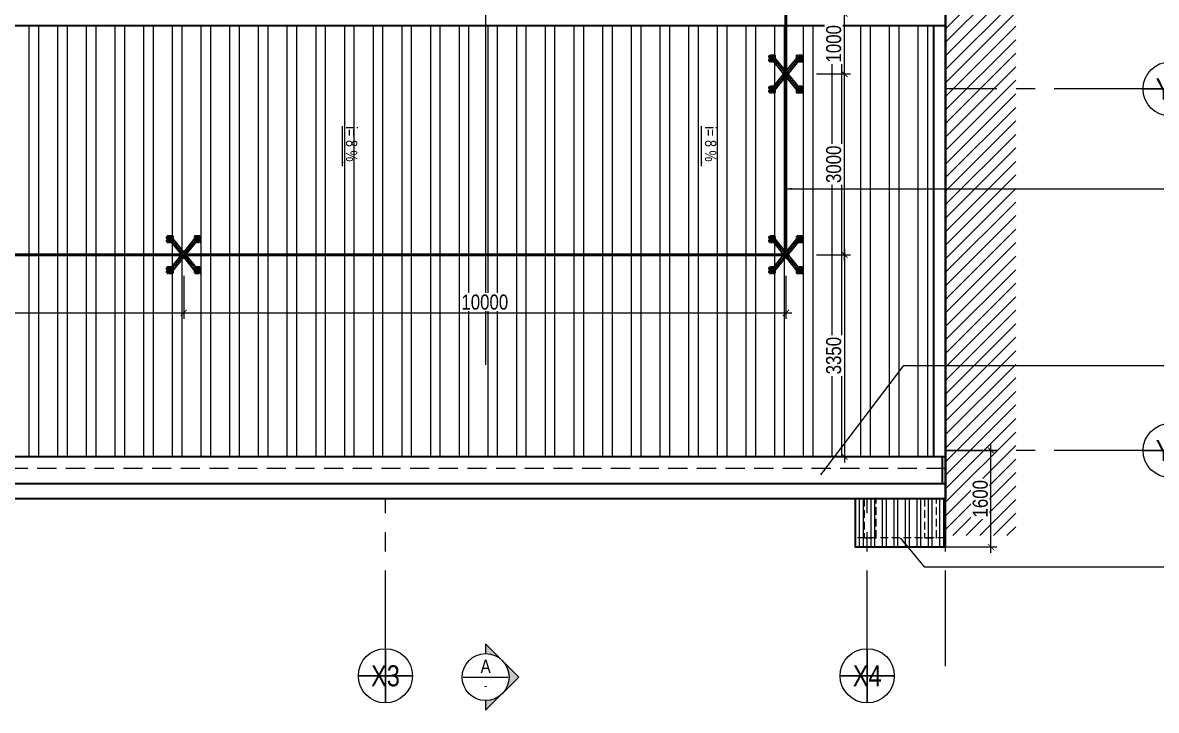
# Model space of a CAD drawing. Header units: millimetres. Extents: x -547695 to 905972, y -1055718 to 167349.
# Drawn here: x -515093 to -496268, y -871234 to -859823 of the extents above; entities that cross this region are included whole.
import ezdxf
from ezdxf.enums import TextEntityAlignment as Align
from ezdxf.xclip import XClip

# ---------------------------------------------------------------- set-up
doc = ezdxf.new("R2010")
doc.units = ezdxf.units.MM
doc.header["$XCLIPFRAME"] = 0
for name, pattern in [('$0$BASE-A0$0$HIDDEN', [0.375, 0.25, -0.125]), ('CENTER', [50.8, 31.75, -6.35, 6.35, -6.35]), ('HIDDEN', [9.525, 6.35, -3.175]), ('XR-MB MAI$0$CENTER', [2, 1.25, -0.25, 0.25, -0.25]), ('XR-MB MAI$0$HIDDEN', [0.375, 0.25, -0.125])]:
    doc.linetypes.add(name, pattern=pattern)
doc.layers.get('DEFPOINTS').update_dxf_attribs({"color": 1, "lineweight": 25})
for name, color, linetype in [('8', 8, 'Continuous'), ('XR-MB MAI$0$A-_ANNOTATION', 7, 'Continuous'), ('XR-MB MAI$0$A-_GRID_LINE', 8, 'XR-MB MAI$0$CENTER'), ('XR-MB MAI$0$S-BOLT', 7, 'Continuous'), ('XR-MB MAI$0$S-Gridline', 9, 'XR-MB MAI$0$CENTER')]:
    doc.layers.add(name, color=color, linetype=linetype)
for name, color, linetype, lineweight in [('A-COLS', 9, 'Continuous', 9), ('A-DIMS', 8, 'Continuous', 9), ('A-GRID', 250, 'CENTER', 15), ('A-HEVY', 111, 'Continuous', 35), ('A-HIDD', 45, 'HIDDEN', 9), ('A-PATT', 252, 'Continuous', 9), ('A-SYMBOLS', 10, 'Continuous', 13), ('A-TEXT', 255, 'Continuous', 25)]:
    doc.layers.add(name, color=color, linetype=linetype, lineweight=lineweight)
doc.styles.add('VTK _ Arial_2.5 mm', font='arial.ttf', dxfattribs={"width": 0.8})
doc.styles.add('VTK_Arial', font='arial.ttf', dxfattribs={"width": 0.8})
doc.styles.add('VTK_Arial_3.5 mm', font='arial.ttf', dxfattribs={"width": 0.8, "height": 3.5})
doc.dimstyles.new('A-2.5-DIM1', dxfattribs={"dimtxt": 2.5, "dimasz": 1, "dimexe": 1, "dimexo": 0, "dimgap": 0.5, "dimtad": 1, "dimdec": 0, "dimzin": 12, "dimdsep": 46, "dimtxsty": 'VTK_Arial', "dimblk": 'ARCHTICK', "dimcen": 0, "dimdle": 1, "dimclrd": 256, "dimclre": 256, "dimclrt": 7, "dimadec": 1, "dimazin": 3, "dimtfac": 1, "dimtdec": 0, "dimtmove": 0, "dimatfit": 2, "dimfxl": 20, "dimtolj": 1, "dimtzin": 0, "dimlwd": -1, "dimlwe": -1, "dimarcsym": 0})
doc.dimstyles.new('A-2.5-DIM100', dxfattribs={"dimscale": 100, "dimtxt": 2.5, "dimasz": 1, "dimexe": 1, "dimexo": 0, "dimgap": 0.5, "dimtad": 1, "dimdec": 0, "dimzin": 12, "dimdsep": 46, "dimtxsty": 'VTK_Arial', "dimblk": 'ARCHTICK', "dimcen": 0, "dimdle": 1, "dimclrd": 256, "dimclre": 256, "dimclrt": 7, "dimadec": 1, "dimazin": 3, "dimtfac": 1, "dimtdec": 0, "dimtmove": 0, "dimatfit": 2, "dimfxl": 20, "dimtfill": 1, "dimtolj": 1, "dimtzin": 0, "dimlwd": -1, "dimlwe": -1, "dimarcsym": 0})

# ---------------------------------------------------------------- blocks, each defined once
blk = doc.blocks.new('ERBHRTHB4T')
at = {"color": 0}
blk.add_wipeout([(-200, 100), (200, 100), (200, -400), (-200, -400)], dxfattribs=at).dxf.layer = '8'
at = {"layer": 'A-PATT'}
h = blk.add_hatch(dxfattribs=at)
h.set_pattern_fill('BT-01', color=256, scale=20, style=0, double=1, pattern_type=2)
h.set_pattern_definition([(50, (115612.73, 26820), (143.45204, -12.55043), [15, -165]), (355, (115612.73, 26820), (-27.75027, 150.43843), [12, -132]), (100.4514, (115624.68, 26818.95), (115.70188, 137.88791), [12.74804, -140.22842]), (46.1842, (115612.73, 26860), (213.4482, -33.1038), [22.5, -247.5]), (96.6356, (115630.52, 26857.24), (186.93254, 194.82357), [19.12206, -210.3426]), (351.1842, (115612.73, 26860), (186.9324, 194.8237), [18, -198]), (21, (115632.73, 26850), (119.38141, -80.52378), [15, -165]), (326, (115632.73, 26850), (48.66307, 145.03), [12, -132]), (71.4514, (115642.68, 26843.29), (168.04453, 64.5061), [12.74804, -140.22842]), (37.5, (115612.73, 26820), (2.43197, 66.57877), [0, -130.4, 0, -134, 0, -132.5]), (7.5, (115612.73, 26820), (52.613907, 78.882342), [0, -76.4, 0, -127.4, 0, -50.5]), (327.5, (115568.13, 26820), (106.764487, -4.510974), [0, -50, 0, -156, 0, -207]), (317.5, (115548.13, 26820), (116.637234, 20.021), [0, -65, 0, -103.6, 0, -147]), (45, (115612.73, 26820), (-60.104076, 60.104076), []), (45, (115612.73, 26844.5), (-60.104076, 60.104076), [])])
h.paths.add_polyline_path([(200, 100), (200, -400), (-200, -400), (-200, 100)])
at = {"color": 0}
blk.add_lwpolyline([(-200, 100), (200, 100), (200, -400), (-200, -400)], close=True, dxfattribs=at)
blk = doc.blocks.new('t7i')
blk.add_wipeout([(0, -210), (210, -210), (210, 0), (0, 0)]).dxf.layer = '8'
at = {"layer": 'A-PATT'}
h = blk.add_hatch(dxfattribs=at)
h.set_pattern_fill('BT-01', color=256, scale=20, style=0, double=1, pattern_type=2)
h.set_pattern_definition([(50, (111922.47, 19673.82), (143.45204, -12.55043), [15, -165]), (355, (111922.47, 19673.82), (-27.75027, 150.43843), [12, -132]), (100.4514, (111934.43, 19672.77), (115.70188, 137.8879), [12.74804, -140.22842]), (46.1842, (111922.47, 19713.82), (213.4482, -33.1038), [22.5, -247.5]), (96.6356, (111940.26, 19711.06), (186.93254, 194.82357), [19.12206, -210.3426]), (351.1842, (111922.47, 19713.82), (186.9324, 194.8237), [18, -198]), (21, (111942.47, 19703.82), (119.38141, -80.52378), [15, -165]), (326, (111942.47, 19703.82), (48.66307, 145.03), [12, -132]), (71.4514, (111952.42, 19697.11), (168.04453, 64.5061), [12.74804, -140.22842]), (37.5, (111922.47, 19673.82), (2.43197, 66.57877), [0, -130.4, 0, -134, 0, -132.5]), (7.5, (111922.47, 19673.82), (52.613907, 78.882342), [0, -76.4, 0, -127.4, 0, -50.5]), (327.5, (111877.87, 19673.82), (106.764487, -4.510974), [0, -50, 0, -156, 0, -207]), (317.5, (111857.87, 19673.82), (116.637234, 20.021), [0, -65, 0, -103.6, 0, -147]), (45, (111922.47, 19673.82), (-60.104076, 60.104076), []), (45, (111922.47, 19698.32), (-60.104076, 60.104076), [])])
h.paths.add_polyline_path([(0, -210), (210, -210), (210, 0), (0, 0)])
at = {"layer": 'A-HEVY'}
blk.add_lwpolyline([(0, -210), (210, -210), (210, 0), (0, 0)], close=True, dxfattribs=at)
blk = doc.blocks.new('ERYUJH76Y')
at = {"layer": 'A-GRID', "ltscale": 50}
for points in [[(1300, 3348), (1300, 25452)], [(-8000, 3348), (-8000, 25008)], [(0, 3348), (0, 25008)], [(4694, 12928), (-30447, 12928)], [(4694, 6928), (-30447, 6928)]]:
    blk.add_lwpolyline(points, dxfattribs=at)
at = {"layer": '8'}
for p in [(-11810, 13178), (-6060, 13178), (-210, 13178)]:
    blk.add_blockref('t7i', p, dxfattribs=at)
at = {"layer": 'A-COLS', "xscale": -1, "rotation": 180}
for p in [(-8000, 7028), (-200, 7028)]:
    blk.add_blockref('ERBHRTHB4T', p, dxfattribs=at)
blk = doc.blocks.new('5t7i')
at = {"layer": 'A-PATT', "transparency": 33554620}
h = blk.add_hatch(dxfattribs=at)
h.set_pattern_fill('ANSI32', color=256, scale=20, angle=45)
h.set_pattern_definition([(90, (7250, -2500), (-190.5, 6e-14), []), (90, (7313.5, -2436.5), (-190.5, 6e-14), [])])
h.paths.add_polyline_path([(-1500, 0), (-1500, -1600), (0, -1600), (0, 0)])
at = {"layer": 'A-HEVY'}
blk.add_lwpolyline([(-1500, 0), (-1500, -1600), (0, -1600), (0, 0)], close=True, dxfattribs=at)
at = {"layer": 'A-HIDD', "ltscale": 20}
for points in [[(0, 0), (-1500, 0)], [(0, -50), (-1500, -50)], [(0, -750), (-1500, -750)], [(0, -1450), (-1500, -1450)]]:
    blk.add_lwpolyline(points, dxfattribs=at)
for points in [[(-1150, -1450), (-1150, 0), (-1350, 0), (-1350, -1450)], [(-150, -1450), (-150, 0), (-350, 0), (-350, -1450)]]:
    blk.add_lwpolyline(points, close=True, dxfattribs=at)
blk = doc.blocks.new('RTHT')
at = {"layer": 'A-GRID'}
ref = blk.add_blockref('ERYUJH76Y', (-1300, -22228), dxfattribs=at)
XClip(ref).set_block_clipping_path([(-32069.3798585372, 2638.0616936019), (6367.444357333, 23284.7389338857)])
blk.add_wipeout([(-25600, 0), (-25600, -800), (-27800, -800), (-27800, -9550), (-25600, -9550), (-25600, -16100), (0, -16100), (0, 0)]).dxf.layer = 'A-HEVY'
at = {"layer": 'A-PATT', "transparency": 33554620}
h = blk.add_hatch(dxfattribs=at)
h.set_pattern_fill('ANSI32', color=256, scale=50, angle=45)
h.set_pattern_definition([(90, (-25400, -15400), (-476.25, 3e-14), []), (90, (-25241.25, -15241.25), (-476.25, 3e-14), [])])
h.paths.add_polyline_path([(-25400, -15400), (-200, -15400), (-200, -8250), (-25400, -8250)])
at = {"layer": 'A-HEVY', "ltscale": 50}
blk.add_lwpolyline([(-25600, 0), (0, 0), (0, -16100), (-25600, -16100)], close=True, dxfattribs=at)
for points in [[(0, -8250), (-25600, -8250)], [(-200, -8250), (-200, -15400)], [(-25600, -15400), (0, -15400)], [(-50, -15850), (-50, -15400)], [(-25550, -15850), (0, -15850)]]:
    blk.add_lwpolyline(points, dxfattribs=at)
at = {"layer": 'A-HIDD', "ltscale": 50}
blk.add_lwpolyline([(-25600, -500), (0, -500), (0, -15600), (-25600, -15600)], close=True, dxfattribs=at)
at = {"layer": 'A-DIMS'}
ref = blk.add_blockref('5t7i', (0, -15300), dxfattribs=at)
XClip(ref).set_block_clipping_path([(-1500, -1600), (0, -800)])
blk = doc.blocks.new('*U80')
h = blk.add_hatch(color=256)
h.paths.add_polyline_path([(7.35, -551.46), (3.68, -555.13, 0.198912), (5.2, -551.46, 0.198912), (3.68, -547.78)])
h.paths.add_polyline_path([(0, -558.81), (0, -556.66, 0.198912), (3.68, -555.13)])
h.paths.add_polyline_path([(3.68, -547.78, 0.198912), (0, -546.26), (0, -544.1)])
blk.add_line((-5, -551.46), (5, -551.46))
at = {"linetype": 'HIDDEN', "ltscale": 30}
blk.add_lwpolyline([(0, -6), (0, -545.46)], dxfattribs=at)
blk.add_lwpolyline([(0, -556.66), (0, -558.81), (7.35, -551.46), (0, -544.1), (0, -546.26)])
blk.add_circle((0, -551.46), 5.2)
at = {"color": 7, "style": 'VTK_Arial', "width": 0.8, "flags": 8}
for tag, p in [('VIEW-NUMBER1', (0, 0)), ('VIEW-NUMBER2', (0, -551.46))]:
    blk.add_attdef(tag, text='', height=3, dxfattribs=at).set_placement(p, align=Align.BOTTOM_CENTER)
for tag, p in [('SHEET-NUMBER1', (0, -0.87)), ('SHEET-NUMBER2', (0, -552.33))]:
    blk.add_attdef(tag, text='', height=2, dxfattribs=at).set_placement(p, align=Align.TOP_CENTER)
blk = doc.blocks.new('ERGEG')
at = {"layer": 'A-PATT', "transparency": 33554620}
h = blk.add_hatch(dxfattribs=at)
h.set_pattern_fill('ANSI31', color=256, scale=50)
h.set_pattern_definition([(45, (0, -16211.04), (-112.2532, 112.2532), [])])
h.paths.add_polyline_path([(0, 1146), (1166, 1146), (1166, -16211), (0, -16211)])
at = {"layer": 'A-HEVY'}
blk.add_lwpolyline([(0, -16211), (0, 1146)], dxfattribs=at)
blk = doc.blocks.new('_ARCHTICK')
at = {"color": 0, "linetype": 'ByBlock', "const_width": 0.15}
blk.add_lwpolyline([(-0.5, -0.5), (0.5, 0.5)], dxfattribs=at)
blk = doc.blocks.new('*U323')
blk.add_wipeout([(4.5, 0), (4.46, -0.56), (4.36, -1.12), (4.18, -1.66), (3.94, -2.17), (3.64, -2.65), (3.28, -3.08), (2.87, -3.47), (2.41, -3.8), (1.92, -4.07), (1.39, -4.28), (0.84, -4.42), (0.28, -4.49), (-0.28, -4.49), (-0.84, -4.42), (-1.39, -4.28), (-1.92, -4.07), (-2.41, -3.8), (-2.87, -3.47), (-3.28, -3.08), (-3.64, -2.65), (-3.94, -2.17), (-4.18, -1.66), (-4.36, -1.12), (-4.46, -0.56), (-4.5, 0), (-4.46, 0.56), (-4.36, 1.12), (-4.18, 1.66), (-3.94, 2.17), (-3.64, 2.65), (-3.28, 3.08), (-2.87, 3.47), (-2.41, 3.8), (-1.92, 4.07), (-1.39, 4.28), (-0.84, 4.42), (-0.28, 4.49), (0.28, 4.49), (0.84, 4.42), (1.39, 4.28), (1.92, 4.07), (2.41, 3.8), (2.87, 3.47), (3.28, 3.08), (3.64, 2.65), (3.94, 2.17), (4.18, 1.66), (4.36, 1.12), (4.46, 0.56)])
blk.add_circle((0, 0), 4.5)
at = {"layer": 'DEFPOINTS', "color": 250}
for p, q in [((0, 4.5), (0, -4.5)), ((-4.5, 0), (4.5, 0))]:
    blk.add_line(p, q, dxfattribs=at)
at = {"color": 7, "style": 'VTK_Arial_3.5 mm', "width": 0.8}
blk.add_attdef('X12', text='', height=3.5, dxfattribs=at).set_placement((0, 0), align=Align.MIDDLE_CENTER)
blk = doc.blocks.new('*U324')
blk.add_wipeout([(4.5, 0), (4.46, -0.56), (4.36, -1.12), (4.18, -1.66), (3.94, -2.17), (3.64, -2.65), (3.28, -3.08), (2.87, -3.47), (2.41, -3.8), (1.92, -4.07), (1.39, -4.28), (0.84, -4.42), (0.28, -4.49), (-0.28, -4.49), (-0.84, -4.42), (-1.39, -4.28), (-1.92, -4.07), (-2.41, -3.8), (-2.87, -3.47), (-3.28, -3.08), (-3.64, -2.65), (-3.94, -2.17), (-4.18, -1.66), (-4.36, -1.12), (-4.46, -0.56), (-4.5, 0), (-4.46, 0.56), (-4.36, 1.12), (-4.18, 1.66), (-3.94, 2.17), (-3.64, 2.65), (-3.28, 3.08), (-2.87, 3.47), (-2.41, 3.8), (-1.92, 4.07), (-1.39, 4.28), (-0.84, 4.42), (-0.28, 4.49), (0.28, 4.49), (0.84, 4.42), (1.39, 4.28), (1.92, 4.07), (2.41, 3.8), (2.87, 3.47), (3.28, 3.08), (3.64, 2.65), (3.94, 2.17), (4.18, 1.66), (4.36, 1.12), (4.46, 0.56)])
blk.add_circle((0, 0), 4.5)
at = {"layer": 'DEFPOINTS', "color": 250}
for p, q in [((0, 4.5), (0, -4.5)), ((-4.5, 0), (4.5, 0))]:
    blk.add_line(p, q, dxfattribs=at)
at = {"color": 7, "style": 'VTK_Arial_3.5 mm', "width": 0.8}
blk.add_attdef('X12', text='', height=3.5, dxfattribs=at).set_placement((0, 0), align=Align.MIDDLE_CENTER)
blk = doc.blocks.new('*U329')
blk.add_wipeout([(4.5, 0), (4.46, -0.56), (4.36, -1.12), (4.18, -1.66), (3.94, -2.17), (3.64, -2.65), (3.28, -3.08), (2.87, -3.47), (2.41, -3.8), (1.92, -4.07), (1.39, -4.28), (0.84, -4.42), (0.28, -4.49), (-0.28, -4.49), (-0.84, -4.42), (-1.39, -4.28), (-1.92, -4.07), (-2.41, -3.8), (-2.87, -3.47), (-3.28, -3.08), (-3.64, -2.65), (-3.94, -2.17), (-4.18, -1.66), (-4.36, -1.12), (-4.46, -0.56), (-4.5, 0), (-4.46, 0.56), (-4.36, 1.12), (-4.18, 1.66), (-3.94, 2.17), (-3.64, 2.65), (-3.28, 3.08), (-2.87, 3.47), (-2.41, 3.8), (-1.92, 4.07), (-1.39, 4.28), (-0.84, 4.42), (-0.28, 4.49), (0.28, 4.49), (0.84, 4.42), (1.39, 4.28), (1.92, 4.07), (2.41, 3.8), (2.87, 3.47), (3.28, 3.08), (3.64, 2.65), (3.94, 2.17), (4.18, 1.66), (4.36, 1.12), (4.46, 0.56)])
blk.add_circle((0, 0), 4.5)
at = {"layer": 'DEFPOINTS', "color": 250}
for p, q in [((0, 4.5), (0, -4.5)), ((-4.5, 0), (4.5, 0))]:
    blk.add_line(p, q, dxfattribs=at)
at = {"color": 7, "style": 'VTK_Arial_3.5 mm', "width": 0.8}
blk.add_attdef('X12', text='', height=3.5, dxfattribs=at).set_placement((0, 0), align=Align.MIDDLE_CENTER)
blk = doc.blocks.new('*U330')
blk.add_wipeout([(4.5, 0), (4.46, -0.56), (4.36, -1.12), (4.18, -1.66), (3.94, -2.17), (3.64, -2.65), (3.28, -3.08), (2.87, -3.47), (2.41, -3.8), (1.92, -4.07), (1.39, -4.28), (0.84, -4.42), (0.28, -4.49), (-0.28, -4.49), (-0.84, -4.42), (-1.39, -4.28), (-1.92, -4.07), (-2.41, -3.8), (-2.87, -3.47), (-3.28, -3.08), (-3.64, -2.65), (-3.94, -2.17), (-4.18, -1.66), (-4.36, -1.12), (-4.46, -0.56), (-4.5, 0), (-4.46, 0.56), (-4.36, 1.12), (-4.18, 1.66), (-3.94, 2.17), (-3.64, 2.65), (-3.28, 3.08), (-2.87, 3.47), (-2.41, 3.8), (-1.92, 4.07), (-1.39, 4.28), (-0.84, 4.42), (-0.28, 4.49), (0.28, 4.49), (0.84, 4.42), (1.39, 4.28), (1.92, 4.07), (2.41, 3.8), (2.87, 3.47), (3.28, 3.08), (3.64, 2.65), (3.94, 2.17), (4.18, 1.66), (4.36, 1.12), (4.46, 0.56)])
blk.add_circle((0, 0), 4.5)
at = {"layer": 'DEFPOINTS', "color": 250}
for p, q in [((0, 4.5), (0, -4.5)), ((-4.5, 0), (4.5, 0))]:
    blk.add_line(p, q, dxfattribs=at)
at = {"color": 7, "style": 'VTK_Arial_3.5 mm', "width": 0.8}
blk.add_attdef('X12', text='', height=3.5, dxfattribs=at).set_placement((0, 0), align=Align.MIDDLE_CENTER)
blk = doc.blocks.new('Ư4RGH56YH')
at = {"layer": 'A-SYMBOLS', "xscale": 100, "yscale": 100, "zscale": 100}
for name, p, values in [('*U329', (2103.7, -27632.3), {'X12': 'Y2'}), ('*U330', (2103.7, -33632.3), {'X12': 'Y1'}), ('*U323', (-10927.2, -37371.1), {'X12': 'X3'}), ('*U324', (-2927.2, -37371.1), {'X12': 'X4'})]:
    blk.add_blockref(name, p, dxfattribs=at).add_auto_attribs(values)
blk = doc.blocks.new('XR-MB MAI$0$FHJM')
at = {"layer": 'XR-MB MAI$0$S-BOLT'}
for p, q in [((12, 2), (-13, 2)), ((-13, 2), (-13, 0)), ((12, 0), (-13, 0)), ((8, 10), (-8, 10)), ((-5, 10), (-5, 2)), ((5, 10), (5, 2)), ((12, 2), (12, 0))]:
    blk.add_line(p, q, dxfattribs=at)
blk.add_lwpolyline([(-11, 2), (-11, 10, -0.285714), (-5, 10, -0.144409), (5, 10, -0.285714), (10, 10), (10, 2)], format="xyb", close=True, dxfattribs=at)
blk = doc.blocks.new('XR-MB MAI$0$ZCVF')
at = {"layer": 'XR-MB MAI$0$S-BOLT'}
for p, q in [((14, 0), (-13, 0)), ((14, -3), (14, 0)), ((-13, -3), (-13, 0)), ((14, -3), (-13, -3)), ((-9, -13), (-9, -3)), ((7, -13), (-7, -13)), ((6, -23), (-6, -23)), ((-5, -23), (-6, -23)), ((-5, -3), (-5, -13)), ((-5, -15), (6, -14)), ((-5, -16), (6, -16)), ((-5, -18), (6, -17)), ((-5, -20), (6, -19)), ((-5, -22), (6, -21)), ((5, -23), (-5, -23)), ((5, -3), (5, -13)), ((6, -23), (5, -23)), ((10, -13), (10, -3))]:
    blk.add_line(p, q, dxfattribs=at)
for points in [[(10, -3, 0.315789), (5, -3, 0.157895), (-5, -3, 0.315789), (-9, -3)], [(10, -13, -0.315789), (5, -13, -0.157895), (-5, -13, -0.315789), (-9, -13)]]:
    blk.add_lwpolyline(points, format="xyb", dxfattribs=at)
for points in [[(-6, -14), (-6, -13)], [(-6, -14), (0, -13)], [(-6, -16), (-5, -15), (-6, -14)], [(-6, -16), (5, -15)], [(-6, -17), (-5, -16), (-6, -16)], [(-6, -17), (5, -16)], [(-6, -19), (-5, -18), (-6, -17)], [(-6, -19), (5, -18)], [(-6, -21), (-5, -20), (-6, -19)], [(-6, -21), (5, -20)], [(-6, -23), (-5, -22), (-6, -21)], [(-6, -23), (5, -22)], [(6, -16), (5, -15), (6, -14)], [(6, -17), (5, -16), (6, -16)], [(6, -19), (5, -18), (6, -17)], [(6, -21), (5, -20), (6, -19)], [(6, -23), (5, -22), (6, -21)], [(6, -14), (6, -13)]]:
    blk.add_lwpolyline(points, dxfattribs=at)
at = {"layer": 'XR-MB MAI$0$S-Gridline'}
blk.add_line((0, -28), (0, 40), dxfattribs=at)
blk = doc.blocks.new('XR-MB MAI$0$tunaz1')
at = {"layer": 'XR-MB MAI$0$A-_ANNOTATION', "color": 2, "linetype": 'XR-MB MAI$0$HIDDEN', "ltscale": 2}
for p, q in [((-216, 184), (-216, 284)), ((216, 184), (216, 284)), ((-216, -284), (-216, -184)), ((216, -284), (216, -184))]:
    blk.add_line(p, q, dxfattribs=at)
at = {"layer": 'XR-MB MAI$0$A-_ANNOTATION', "color": 1}
for p, q in [((-185, 239), (-197, 229)), ((-196, 240), (-186, 228)), ((185, 239), (197, 229)), ((196, 240), (186, 228)), ((-185, -239), (-197, -229)), ((-196, -240), (-186, -228)), ((185, -239), (197, -229)), ((196, -240), (186, -228))]:
    blk.add_line(p, q, dxfattribs=at)
at = {"layer": 'XR-MB MAI$0$A-_ANNOTATION', "linetype": 'XR-MB MAI$0$HIDDEN', "ltscale": 2}
for points in [[(-249, 184), (-237, 184), (-237, 284), (-249, 284)], [(-233, 184), (-221, 184), (-221, 284), (-233, 284)], [(233, 184), (221, 184), (221, 284), (233, 284)], [(249, 184), (237, 184), (237, 284), (249, 284)], [(-249, -284), (-237, -284), (-237, -184), (-249, -184)], [(-233, -284), (-221, -284), (-221, -184), (-233, -184)], [(233, -284), (221, -284), (221, -184), (233, -184)], [(249, -284), (237, -284), (237, -184), (249, -184)]]:
    blk.add_lwpolyline(points, close=True, dxfattribs=at)
at = {"layer": 'XR-MB MAI$0$A-_ANNOTATION', "color": 2, "linetype": 'XR-MB MAI$0$HIDDEN', "ltscale": 2}
for points in [[(-221, 184), (-221, 284), (-161, 284), (-161, 184)], [(221, 184), (221, 284), (161, 284), (161, 184)], [(-221, -284), (-221, -184), (-161, -184), (-161, -284)], [(221, -284), (221, -184), (161, -184), (161, -284)]]:
    blk.add_lwpolyline(points, close=True, dxfattribs=at)
at = {"layer": 'XR-MB MAI$0$A-_ANNOTATION'}
for points in [[(-39, 8), (-214, 222, -0.414214), (-211, 250), (-203, 256, -0.414214), (-175, 253), (0, 40)], [(39, 8), (214, 222, 0.414214), (211, 250), (203, 256, 0.414214), (175, 253), (0, 40)], [(-39, -8), (-214, -222, 0.414214), (-211, -250), (-203, -256, 0.414214), (-175, -253), (0, -40)], [(39, -8), (214, -222, -0.414214), (211, -250), (203, -256, -0.414214), (175, -253), (0, -40)]]:
    blk.add_lwpolyline(points, format="xyb", dxfattribs=at)
blk.add_lwpolyline([(-40, -8), (40, -8), (40, 8), (-40, 8)], close=True, dxfattribs=at)
for points in [[(25, 8), (25, 40), (-25, 40), (-25, 8)], [(-25, -8), (-25, -40), (25, -40), (25, -8)]]:
    blk.add_lwpolyline(points, dxfattribs=at)
at = {"layer": 'XR-MB MAI$0$A-_ANNOTATION', "color": 1}
for centre in [(-191, 234), (191, 234), (-191, -234), (191, -234)]:
    blk.add_circle(centre, 6, dxfattribs=at)
at = {"layer": 'XR-MB MAI$0$A-_GRID_LINE'}
for p, q in [((-207, -253), (207, 253)), ((207, -253), (-207, 253))]:
    blk.add_line(p, q, dxfattribs=at)
at = {"layer": 'XR-MB MAI$0$S-BOLT'}
for name, p, xscale, yscale, zscale, rotation in [('XR-MB MAI$0$ZCVF', (-221, 259), -1.040000000066356, 1.040000000037252, 1.04, 90), ('XR-MB MAI$0$ZCVF', (-221, 209), 1.040000000037252, 1.040000000037252, 1.040000000037252, 90), ('XR-MB MAI$0$FHJM', (-247, 259), -1.040000000066356, 1.040000000037252, 1.04, 90), ('XR-MB MAI$0$FHJM', (-247, 209), 1.040000000037252, 1.040000000037252, 1.040000000037252, 90), ('XR-MB MAI$0$ZCVF', (221, 259), 1.040000000066356, 1.040000000066356, 1.040000000066356, 270), ('XR-MB MAI$0$ZCVF', (221, 209), -1.040000000037252, 1.040000000037252, 1.04, 270), ('XR-MB MAI$0$FHJM', (247, 259), 1.040000000066356, 1.040000000066356, 1.040000000066356, 270), ('XR-MB MAI$0$FHJM', (247, 209), -1.040000000037252, 1.040000000037252, 1.04, 270), ('XR-MB MAI$0$ZCVF', (-221, -209), -1.040000000066356, 1.040000000037252, 1.04, 90), ('XR-MB MAI$0$ZCVF', (-221, -259), 1.040000000037252, 1.040000000037252, 1.040000000037252, 90), ('XR-MB MAI$0$FHJM', (-247, -209), -1.040000000066356, 1.040000000037252, 1.04, 90), ('XR-MB MAI$0$FHJM', (-247, -259), 1.040000000037252, 1.040000000037252, 1.040000000037252, 90), ('XR-MB MAI$0$ZCVF', (221, -209), 1.040000000066356, 1.040000000066356, 1.040000000066356, 270), ('XR-MB MAI$0$ZCVF', (221, -259), -1.040000000037252, 1.040000000037252, 1.04, 270), ('XR-MB MAI$0$FHJM', (247, -209), 1.040000000066356, 1.040000000066356, 1.040000000066356, 270), ('XR-MB MAI$0$FHJM', (247, -259), -1.040000000037252, 1.040000000037252, 1.04, 270)]:
    blk.add_blockref(name, p, dxfattribs=dict(at, xscale=xscale, yscale=yscale, zscale=zscale, rotation=rotation))
blk = doc.blocks.new('zw$86CC')
at = {"layer": 'XR-MB MAI$0$A-_ANNOTATION', "extrusion": (0, 0, -1), "xscale": 1.1, "yscale": 1.1, "zscale": 1.1, "rotation": 180}
blk.add_blockref('XR-MB MAI$0$tunaz1', (0, 0), dxfattribs=at)
blk = doc.blocks.new('*D1074')
at = {"layer": 'A-DIMS', "transparency": 16777216}
for p, q in [((-522419, -864024), (-522419, -864739)), ((-512419, -864024), (-512419, -864739)), ((-522519, -864639), (-512319, -864639))]:
    blk.add_line(p, q, dxfattribs=at)
at = {"layer": 'DEFPOINTS', "color": 0, "transparency": 16777216}
for p in [(-522419, -864024), (-512419, -864024), (-512419, -864639)]:
    blk.add_point(p, dxfattribs=at)
at = {"layer": 'A-DIMS', "transparency": 16777216, "xscale": 100, "yscale": 100, "zscale": 100, "rotation": 180}
blk.add_blockref('_ARCHTICK', (-522419, -864639), dxfattribs=at)
at = {"layer": 'A-DIMS', "transparency": 16777216, "xscale": 100, "yscale": 100, "zscale": 100}
blk.add_blockref('_ARCHTICK', (-512419, -864639), dxfattribs=at)
at = {"layer": 'A-DIMS', "color": 7, "transparency": 16777216, "insert": (-517419, -864461), "char_height": 250, "attachment_point": 5, "style": 'VTK_Arial', "bg_fill": 3, "box_fill_scale": 1.1, "bg_fill_color": 257, "bg_fill_transparency": 0}
blk.add_mtext('\\A1;10000', dxfattribs=at)
blk = doc.blocks.new('*D1075')
at = {"layer": 'A-DIMS', "transparency": 16777216}
for p, q in [((-512419, -864024), (-512419, -864739)), ((-502419, -864024), (-502419, -864739)), ((-512519, -864639), (-502319, -864639))]:
    blk.add_line(p, q, dxfattribs=at)
at = {"layer": 'DEFPOINTS', "color": 0, "transparency": 16777216}
for p in [(-512419, -864024), (-502419, -864024), (-502419, -864639)]:
    blk.add_point(p, dxfattribs=at)
at = {"layer": 'A-DIMS', "transparency": 16777216, "xscale": 100, "yscale": 100, "zscale": 100, "rotation": 180}
blk.add_blockref('_ARCHTICK', (-512419, -864639), dxfattribs=at)
at = {"layer": 'A-DIMS', "transparency": 16777216, "xscale": 100, "yscale": 100, "zscale": 100}
blk.add_blockref('_ARCHTICK', (-502419, -864639), dxfattribs=at)
at = {"layer": 'A-DIMS', "color": 7, "transparency": 16777216, "insert": (-507419, -864461), "char_height": 250, "attachment_point": 5, "style": 'VTK_Arial', "bg_fill": 3, "box_fill_scale": 1.1, "bg_fill_color": 257, "bg_fill_transparency": 0}
blk.add_mtext('\\A1;10000', dxfattribs=at)
blk = doc.blocks.new('*D1076')
at = {"layer": 'A-DIMS', "transparency": 16777216}
for p, q in [((-501911, -863673), (-501347, -863673)), ((-501447, -863573), (-501447, -867123)), ((-501911, -867023), (-501347, -867023))]:
    blk.add_line(p, q, dxfattribs=at)
at = {"layer": 'DEFPOINTS', "color": 0, "transparency": 16777216}
for p in [(-501911, -863673), (-501911, -867023), (-501447, -867023)]:
    blk.add_point(p, dxfattribs=at)
at = {"layer": 'A-DIMS', "transparency": 16777216, "xscale": 100, "yscale": 100, "zscale": 100}
for p, rotation in [((-501447, -863673), 90), ((-501447, -867023), 270)]:
    blk.add_blockref('_ARCHTICK', p, dxfattribs=dict(at, rotation=rotation))
at = {"layer": 'A-DIMS', "color": 7, "transparency": 16777216, "insert": (-501625, -865348), "char_height": 250, "attachment_point": 5, "rotation": 90, "style": 'VTK_Arial', "bg_fill": 3, "box_fill_scale": 1.1, "bg_fill_color": 257, "bg_fill_transparency": 0}
blk.add_mtext('\\A1;3350', dxfattribs=at)
blk = doc.blocks.new('*D1077')
at = {"layer": 'A-DIMS', "transparency": 16777216}
for p, q in [((-501911, -860673), (-501347, -860673)), ((-501447, -863773), (-501447, -860573)), ((-501911, -863673), (-501347, -863673))]:
    blk.add_line(p, q, dxfattribs=at)
at = {"layer": 'DEFPOINTS', "color": 0, "transparency": 16777216}
for p in [(-501911, -860673), (-501447, -860673), (-501911, -863673)]:
    blk.add_point(p, dxfattribs=at)
at = {"layer": 'A-DIMS', "transparency": 16777216, "xscale": 100, "yscale": 100, "zscale": 100}
for p, rotation in [((-501447, -860673), 90), ((-501447, -863673), 270)]:
    blk.add_blockref('_ARCHTICK', p, dxfattribs=dict(at, rotation=rotation))
at = {"layer": 'A-DIMS', "color": 7, "transparency": 16777216, "insert": (-501625, -862173), "char_height": 250, "attachment_point": 5, "rotation": 90, "style": 'VTK_Arial', "bg_fill": 3, "box_fill_scale": 1.1, "bg_fill_color": 257, "bg_fill_transparency": 0}
blk.add_mtext('\\A1;3000', dxfattribs=at)
blk = doc.blocks.new('*D1078')
at = {"layer": 'A-DIMS', "transparency": 16777216}
for p, q in [((-501911, -859673), (-501347, -859673)), ((-501447, -860773), (-501447, -859573)), ((-501911, -860673), (-501347, -860673))]:
    blk.add_line(p, q, dxfattribs=at)
at = {"layer": 'DEFPOINTS', "color": 0, "transparency": 16777216}
for p in [(-501911, -859673), (-501447, -859673), (-501911, -860673)]:
    blk.add_point(p, dxfattribs=at)
at = {"layer": 'A-DIMS', "transparency": 16777216, "xscale": 100, "yscale": 100, "zscale": 100}
for p, rotation in [((-501447, -859673), 90), ((-501447, -860673), 270)]:
    blk.add_blockref('_ARCHTICK', p, dxfattribs=dict(at, rotation=rotation))
at = {"layer": 'A-DIMS', "color": 7, "transparency": 16777216, "insert": (-501625, -860173), "char_height": 250, "attachment_point": 5, "rotation": 90, "style": 'VTK_Arial', "bg_fill": 3, "box_fill_scale": 1.1, "bg_fill_color": 257, "bg_fill_transparency": 0}
blk.add_mtext('\\A1;1000', dxfattribs=at)
blk = doc.blocks.new('*D1094')
at = {"layer": 'A-DIMS', "transparency": 16777216}
for p, q in [((-499014, -868623), (-499014, -866823)), ((-499769, -866923), (-498914, -866923)), ((-499769, -868523), (-498914, -868523))]:
    blk.add_line(p, q, dxfattribs=at)
at = {"layer": 'DEFPOINTS', "color": 0, "transparency": 16777216}
for p in [(-499769, -866923), (-499014, -866923), (-499769, -868523)]:
    blk.add_point(p, dxfattribs=at)
at = {"layer": 'A-DIMS', "transparency": 16777216, "xscale": 100, "yscale": 100, "zscale": 100}
for p, rotation in [((-499014, -866923), 90), ((-499014, -868523), 270)]:
    blk.add_blockref('_ARCHTICK', p, dxfattribs=dict(at, rotation=rotation))
at = {"layer": 'A-DIMS', "color": 7, "transparency": 16777216, "insert": (-499191, -867723), "char_height": 250, "attachment_point": 5, "rotation": 90, "style": 'VTK_Arial', "bg_fill": 3, "box_fill_scale": 1.1, "bg_fill_color": 257, "bg_fill_transparency": 0}
blk.add_mtext('\\A1;1600', dxfattribs=at)
blk = doc.blocks.new('*U79')
at = {"layer": 'A-TEXT', "style": 'VTK _ Arial_2.5 mm', "width": 0.8}
blk.add_attdef('SLOP', text='', height=2.5, rotation=270, dxfattribs=at).set_placement((0, 0), align=Align.BOTTOM_LEFT)
blk.add_leader([(0, -8.84), (0, 0)], dimstyle='A-2.5-DIM1', override={"dimgap": 0.5, "dimtad": 0})

msp = doc.modelspace()

# ---------------------------------------------------------------- block references
at = {"layer": 'A-HEVY'}
msp.add_blockref('RTHT', (-499769.1, -851622.6), dxfattribs=at)

# ---------------------------------------------------------------- next in the draw order: block references
msp.add_blockref('ERGEG', (-499769.1, -852122.6), dxfattribs=at)
at = {"layer": 'A-SYMBOLS'}
ref = msp.add_blockref('*U80', (-507405.3, -829373), dxfattribs=dict(at, xscale=74.91082045184334, yscale=74.91082045184334, zscale=74.91082045184334))
ref.add_attrib('VIEW-NUMBER2', 'A', dxfattribs={"layer": '0', "color": 7, "height": 224.7, "style": 'VTK_Arial', "width": 0.8, "flags": 8}).set_placement((-507405.3, -870683.1), align=Align.BOTTOM_CENTER)
ref.add_attrib('SHEET-NUMBER2', '-', dxfattribs={"layer": '0', "color": 7, "height": 149.8, "style": 'VTK_Arial', "width": 0.8, "flags": 8}).set_placement((-507405.3, -870748.6), align=Align.TOP_CENTER)
at = {"layer": 'A-SYMBOLS', "xscale": 74.91082045184334, "yscale": 74.91082045184334, "zscale": 74.91082045184334}
for p in [(-509779.7, -861541.8), (-503818.3, -861541.8)]:
    msp.add_blockref('*U79', p, dxfattribs=at).add_auto_attribs({'SLOP': 'i= 8 %'})

# ---------------------------------------------------------------- next in the draw order: block references
at = {"layer": 'A-SYMBOLS'}
msp.add_blockref('Ư4RGH56YH', (-498141.9, -833290.2), dxfattribs=at)

# ---------------------------------------------------------------- next in the draw order: linework, layer by layer
at = {"layer": 'A-HEVY', "color": 2, "linetype": '$0$BASE-A0$0$HIDDEN', "ltscale": 1000, "const_width": 50}
msp.add_lwpolyline([(-502419.1, -859672.6), (-502419.1, -863672.6), (-522419.1, -863672.6), (-522419.1, -859672.6)], dxfattribs=at)

# ---------------------------------------------------------------- next in the draw order: block references
at = {"layer": 'A-HIDD', "xscale": -1, "rotation": 180}
for p in [(-502419.1, -860672.6), (-512419.1, -863672.6), (-502419.1, -863672.6)]:
    msp.add_blockref('zw$86CC', p, dxfattribs=at)

# ---------------------------------------------------------------- next in the draw order: leaders
at = {"layer": 'A-SYMBOLS'}
for points in [[(-502419.1, -862579.5), (-496820.7, -862579.5), (-493398.3, -862579.5)], [(-501837.3, -867325.2), (-500461.2, -865511.5), (-493398.3, -865511.5)], [(-500519.1, -868372.6), (-500122.2, -868854.5), (-493398.3, -868854.5)]]:
    msp.add_leader(points, dimstyle='A-2.5-DIM100', override={"dimgap": 0.5, "dimtad": 0}, dxfattribs=at)

# ---------------------------------------------------------------- next in the draw order: dimensions: what is measured, and where the dimension line sits
at = {"layer": 'A-DIMS'}
for base, p1, p2, picture, middle in [((-501447.3, -867022.6), (-501911.1, -863672.6), (-501911.1, -867022.6), '*D1076', (-501625, -865347.6)), ((-499013.5, -866922.6), (-499769.1, -868522.6), (-499769.1, -866922.6), '*D1094', (-499191.2, -867722.6))]:
    dim = msp.add_linear_dim(base=base, p1=p1, p2=p2, angle=90, dimstyle='A-2.5-DIM100', override={"dimpost": '\\X', "dimblk": 'ARCHTICK', "dimtmove": 1, "dimtfill": 1, "dimtfillclr": 0}, dxfattribs=at)
    dim.commit()
    dim.dimension.update_dxf_attribs({"geometry": picture, "text_midpoint": middle})
dim = msp.add_linear_dim(base=(-512419.1, -864638.9), p1=(-522419.1, -864024), p2=(-512419.1, -864024), dimstyle='A-2.5-DIM100', override={"dimpost": '\\X', "dimblk": 'ARCHTICK', "dimtfill": 1, "dimtfillclr": 0}, dxfattribs=at)
dim.commit()
dim.dimension.update_dxf_attribs({"geometry": '*D1074', "text_midpoint": (-517419.1, -864461.3)})

# ---------------------------------------------------------------- next in the draw order: dimensions: what is measured, and where the dimension line sits
dim = msp.add_linear_dim(base=(-501447.3, -860672.6), p1=(-501911.1, -863672.6), p2=(-501911.1, -860672.6), angle=90, dimstyle='A-2.5-DIM100', override={"dimpost": '\\X', "dimtmove": 1}, dxfattribs=at)
dim.commit()
dim.dimension.update_dxf_attribs({"geometry": '*D1077', "text_midpoint": (-501625, -862172.6)})
dim = msp.add_linear_dim(base=(-502419.1, -864638.9), p1=(-512419.1, -864024), p2=(-502419.1, -864024), dimstyle='A-2.5-DIM100', override={"dimpost": '\\X', "dimtmove": 1}, dxfattribs=at)
dim.commit()
dim.dimension.update_dxf_attribs({"geometry": '*D1075', "text_midpoint": (-507419.1, -864461.3)})

# ---------------------------------------------------------------- next in the draw order: dimensions: what is measured, and where the dimension line sits
dim = msp.add_linear_dim(base=(-501447.3, -859672.6), p1=(-501911.1, -860672.6), p2=(-501911.1, -859672.6), angle=90, dimstyle='A-2.5-DIM100', override={"dimpost": '\\X', "dimtmove": 1}, dxfattribs=at)
dim.commit()
dim.dimension.update_dxf_attribs({"geometry": '*D1078', "text_midpoint": (-501624.9, -860172.6)})

doc.saveas('drawing.dxf')
